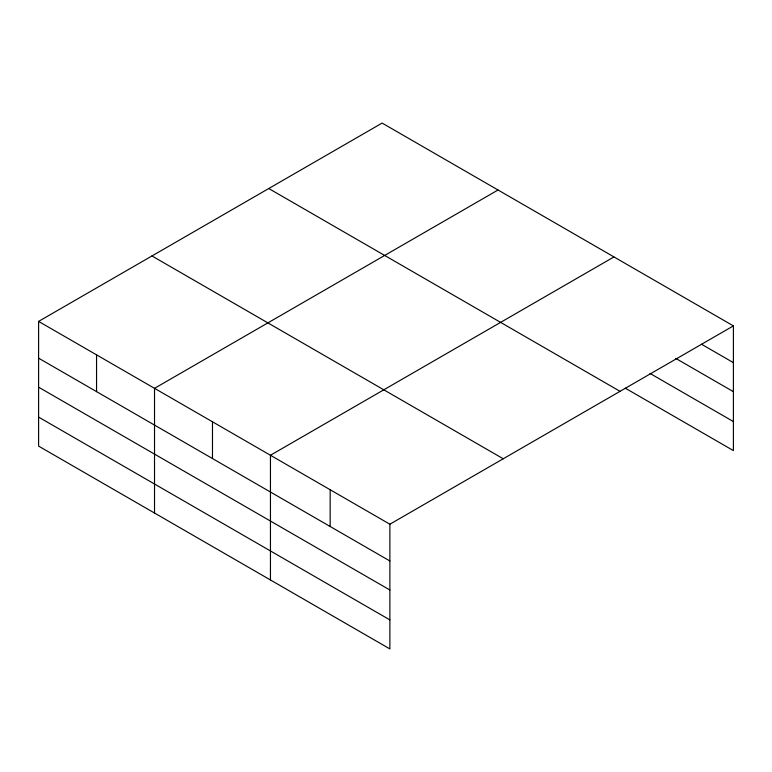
<?xml version="1.0" encoding="UTF-8"?>
<svg xmlns="http://www.w3.org/2000/svg" width="772" height="772" viewBox="0 0 772 772"><rect width="100%" height="100%" fill="white"/><g stroke="black" fill="none" stroke-linecap="round" stroke-linejoin="round"><path stroke-width="1.16" d="M38.6 321.403L389.879 524.217L389.879 648.924L38.6 446.11L38.6 321.403L382.121 123.076L733.4 325.89L733.4 450.597L625.291 388.181M498.036 189.999L154.525 388.335L154.525 513.042M613.962 256.931L270.451 455.258L270.451 579.965M389.879 524.217L733.4 325.89M701.478 344.215L733.4 362.647M675.741 358.382L733.4 391.674M650.005 373.426L733.4 421.57M268.752 188.522L620.041 391.336M151.959 255.957L503.248 458.771M38.6 358.16L389.879 560.974M38.6 387.187L389.879 590.001M38.6 417.092L389.879 619.897M330.165 489.738L330.165 526.494M212.483 421.792L212.483 458.558M96.558 354.869L96.558 391.626"/></g></svg>
